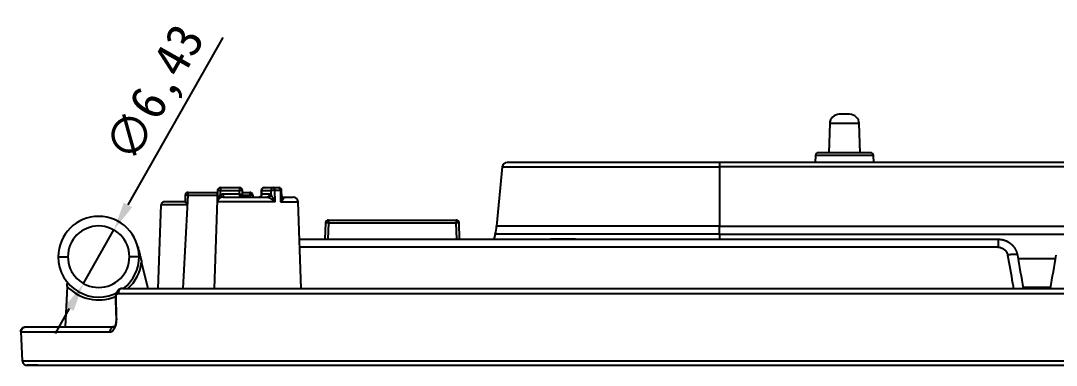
# Model space of a CAD drawing. Header units: millimetres. Extents: x -1286 to 291, y 5350 to 5880.
# Drawn here: x -324.8 to -216.6, y 5491.5 to 5527.5 of the extents above; entities that cross this region are included whole.
import ezdxf

# ---------------------------------------------------------------- set-up
doc = ezdxf.new("R2010")
doc.units = ezdxf.units.MM
doc.layers.add('dim', color=82, linetype='Continuous', lineweight=9)
doc.layers.add('粗实线层', color=7, linetype='Continuous', lineweight=35)
doc.dimstyles.new('ISO-25', dxfattribs={"dimscale": 1.5, "dimtxt": 2.5, "dimasz": 2.5, "dimexe": 1.25, "dimexo": 0.625, "dimtad": 1, "dimtxsty": 'Standard', "dimcen": 2.5, "dimadec": 0, "dimazin": 0, "dimtfac": 1, "dimtmove": 0, "dimatfit": 3, "dimfxl": 0, "dimarcsym": 0})

# ---------------------------------------------------------------- blocks, each defined once
blk = doc.blocks.new('*D41')
at = {"layer": 'Defpoints', "color": 0, "lineweight": 18, "transparency": 16777216}
for p in [(-315.1, 5505.63), (-318.27, 5500.03)]:
    blk.add_point(p, dxfattribs=at)
at = {"layer": 'dim', "color": 0, "lineweight": -2, "transparency": 16777216}
for p, q in [((-303.72, 5525.76), (-313.63, 5508.24)), ((-318.27, 5500.03), (-315.1, 5505.63)), ((-319.75, 5497.42), (-321.22, 5494.81))]:
    blk.add_line(p, q, dxfattribs=at)
at = {"layer": 'dim', "color": 0, "lineweight": 18, "transparency": 16777216}
for points in [[(-314.06, 5508.49), (-313.19, 5508), (-315.1, 5505.63)], [(-320.18, 5497.67), (-319.31, 5497.17), (-318.27, 5500.03)]]:
    blk.add_solid(points, dxfattribs=at)
at = {"layer": 'dim', "color": 0, "lineweight": 18, "transparency": 16777216, "insert": (-310.49, 5519.75), "char_height": 3.75, "attachment_point": 5, "rotation": 60.5182}
blk.add_mtext('∅6,43', dxfattribs=at)

msp = doc.modelspace()

# ---------------------------------------------------------------- linework, layer by layer
at = {"layer": '粗实线层', "lineweight": 25}
for p, q in [((-238.235, 5517.724), (-239.309, 5517.724)), ((-240.313, 5516.754), (-240.42, 5513.704)), ((-237.231, 5516.754), (-240.313, 5516.754)), ((-237.124, 5513.704), (-237.231, 5516.754)), ((-241.802, 5513.418), (-241.841, 5512.679)), ((-235.742, 5513.418), (-241.802, 5513.418)), ((-236.043, 5513.704), (-241.501, 5513.704)), ((-235.703, 5512.679), (-235.742, 5513.418)), ((-251.837, 5512.679), (-274.022, 5512.679)), ((-251.837, 5512.679), (-251.837, 5512.219)), ((-207.617, 5512.679), (-251.837, 5512.679)), ((-274.528, 5512.219), (-275.108, 5506.032)), ((-274.528, 5512.219), (-251.837, 5512.219)), ((-207.617, 5512.219), (-251.837, 5512.219)), ((-251.837, 5512.219), (-251.837, 5506.032)), ((-307.86, 5499.514), (-307.348, 5509.278)), ((-307.348, 5509.278), (-307.333, 5509.564)), ((-307.348, 5509.278), (-304.276, 5509.278)), ((-307.333, 5509.564), (-307.346, 5509.564)), ((-307.346, 5509.325), (-307.346, 5509.564)), ((-307.333, 5509.564), (-304.266, 5509.564)), ((-304.259, 5509.775), (-304.617, 5499.514)), ((-304.287, 5508.576), (-304.27, 5509.061)), ((-304.27, 5509.061), (-304.245, 5509.775)), ((-304.27, 5509.061), (-304.162, 5509.057)), ((-304.259, 5509.775), (-304.245, 5509.775)), ((-304.245, 5509.775), (-303.945, 5509.765)), ((-303.961, 5509.316), (-303.945, 5509.765)), ((-303.957, 5510.066), (-303.945, 5510.066)), ((-303.945, 5510.066), (-303.945, 5509.765)), ((-303.945, 5510.066), (-301.961, 5510.066)), ((-303.945, 5509.765), (-301.961, 5509.765)), ((-303.684, 5509.363), (-303.684, 5509.061)), ((-303.684, 5509.061), (-299.066, 5509.061)), ((-301.961, 5510.066), (-301.961, 5509.765)), ((-301.961, 5509.362), (-301.961, 5509.765)), ((-301.659, 5509.765), (-301.961, 5509.765)), ((-301.659, 5509.061), (-301.659, 5509.765)), ((-301.659, 5509.564), (-300.893, 5509.564)), ((-301.659, 5509.278), (-300.893, 5509.278)), ((-300.893, 5509.564), (-300.893, 5509.278)), ((-300.893, 5509.278), (-300.882, 5509.061)), ((-300.592, 5509.278), (-300.581, 5509.061)), ((-299.707, 5509.765), (-299.666, 5509.765)), ((-299.707, 5509.765), (-299.707, 5509.284)), ((-299.707, 5509.284), (-299.707, 5509.278)), ((-299.666, 5509.765), (-299.666, 5509.362)), ((-299.666, 5509.765), (-298.674, 5509.765)), ((-298.805, 5509.363), (-299.666, 5509.362)), ((-299.405, 5510.066), (-298.413, 5510.066)), ((-298.413, 5510.066), (-297.873, 5510.066)), ((-298.284, 5509.775), (-297.702, 5509.775)), ((-298.263, 5508.576), (-298.284, 5509.775)), ((-297.702, 5509.775), (-297.681, 5508.576)), ((-297.481, 5509.061), (-296.356, 5509.061)), ((-310.47, 5499.514), (-310.165, 5508.268)), ((-307.401, 5508.268), (-310.165, 5508.268)), ((-307.66, 5508.559), (-309.863, 5508.559)), ((-298.263, 5508.576), (-304.287, 5508.576)), ((-297.681, 5508.576), (-295.853, 5508.576)), ((-295.537, 5499.514), (-295.853, 5508.576)), ((-292.982, 5506.378), (-293.042, 5504.659)), ((-292.681, 5506.378), (-292.741, 5504.659)), ((-292.681, 5506.669), (-292.681, 5506.378)), ((-292.681, 5506.669), (-279.333, 5506.669)), ((-292.681, 5506.378), (-279.333, 5506.378)), ((-279.333, 5506.669), (-279.333, 5506.378)), ((-279.273, 5504.659), (-279.333, 5506.378)), ((-278.972, 5504.659), (-279.032, 5506.378)), ((-251.837, 5506.032), (-275.108, 5506.032)), ((-251.837, 5506.032), (-207.617, 5506.032)), ((-251.837, 5505.201), (-251.837, 5506.032)), ((-275.257, 5505.201), (-275.403, 5504.659)), ((-251.837, 5505.201), (-275.257, 5505.201)), ((-251.837, 5505.201), (-251.837, 5504.659)), ((-251.837, 5505.201), (-207.617, 5505.201)), ((-295.716, 5504.659), (-222.684, 5504.659)), ((-222.731, 5503.829), (-295.687, 5503.829)), ((-266.859, 5504.659), (-267.165, 5504.659)), ((-320.908, 5502.83), (-319.903, 5502.83)), ((-312.466, 5502.83), (-313.471, 5502.83)), ((-220.643, 5502.649), (-216.701, 5502.649)), ((-311.51, 5499.514), (-312.199, 5502.276)), ((-319.974, 5499.724), (-320.195, 5495.494)), ((-314.187, 5499.514), (-125.964, 5499.514)), ((-220.111, 5499.634), (-217.233, 5499.634)), ((-314.627, 5498.985), (-125.477, 5498.985)), ((-324.823, 5494.965), (-315.517, 5494.965)), ((-324.823, 5494.965), (-324.662, 5491.95)), ((-324.282, 5495.494), (-315.071, 5495.494)), ((-324.662, 5491.95), (-123.264, 5491.95)), ((-323.05, 5491.474), (-324.162, 5491.474)), ((-324.162, 5491.474), (-123.763, 5491.474))]:
    msp.add_line(p, q, dxfattribs=at)
for centre, radius, start, end in [((-239.309, 5516.719), 1.005, 90, 177.99983), ((-238.235, 5516.719), 1.005, 2.00017, 90), ((-241.501, 5513.403), 0.301, 90, 176.99933), ((-236.043, 5513.403), 0.301, 3.00067, 90), ((-274.022, 5512.171), 0.508, 90, 174.64024), ((-307.346, 5509.262), 0.301, 90.00001, 178.99986), ((-303.957, 5509.765), 0.301, 90.0008, 178.00003), ((-301.961, 5509.765), 0.301, 0, 90), ((-300.893, 5509.262), 0.301, 3, 90), ((-299.405, 5509.765), 0.301, 90, 180), ((-297.873, 5509.765), 0.301, 1.00317, 90), ((-296.356, 5508.559), 0.502, 2, 90), ((-309.863, 5508.257), 0.301, 90, 178), ((-316.687, 5502.83), 4.221, 0, 180), ((-316.687, 5502.83), 3.216, 0, 180), ((-292.681, 5506.368), 0.301, 89.99999, 178), ((-279.333, 5506.368), 0.301, 2.00008, 90), ((-280.111, 5506.502), 5.025, 345.00001, 354.64025), ((-316.687, 5502.83), 4.221, 180, 299.48626), ((-316.687, 5502.83), 3.216, 180, 0), ((-316.687, 5502.83), 4.221, 308.21063, 0), ((-316.687, 5502.83), 4.523, 312.40529, 352.96053), ((-316.687, 5502.83), 4.523, 223.38461, 291.89586)]:
    msp.add_arc(centre, radius, start, end, dxfattribs=at)
for centre, major_axis, ratio, start_param, end_param in [((-307.346, 5509.262), (0.301, -0.005), 0.0174497, 1.5711009, 3.1415927), ((-303.945, 5509.765), (0, 0.301), 0.9967624, 0.000014, 1.5358903), ((-304.354, 5509.064), (0.217, -0.209), 0.4826097, 0.1593768, 1.0763478), ((-303.961, 5509.316), (0.098, -0.285), 0.0000047, 4.7124394, 6.2044322), ((-300.893, 5509.262), (-0.301, -0.016), 0.0522644, 3.1415927, 4.7096499), ((-299.405, 5509.765), (0, 0.301), 0.8660254, 0, 1.5707963), ((-299.066, 5509.363), (0, -0.301), 0.8660254, 0, 1.5707963), ((-298.413, 5509.765), (0, 0.301), 0.8660254, 0, 1.5707963), ((-298.413, 5509.765), (-0.301, -0.005), 0.0303219, 4.2689663, 5.7593209), ((-298.413, 5509.765), (0, 0.301), 0.4287493, 4.7472898, 6.2831853), ((-297.873, 5509.765), (0, 0.301), 0.568013, 4.7472889, 6.2831853), ((-297.873, 5509.765), (-0.301, -0.005), 0.0303219, 3.1416243, 4.1080829), ((-297.343, 5509.316), (0.171, 0.248), 0.8187175, 2.8716269, 3.5789399), ((-297.481, 5509.363), (0, 0.301), 0.8660254, 2.8294468, 2.8748264), ((-297.481, 5509.363), (0, 0.301), 0.8660254, 3.0497269, 3.1415927), ((-292.681, 5506.368), (-0.301, 0.011), 0.0348783, 4.713607, 6.2831853), ((-279.333, 5506.368), (-0.301, -0.011), 0.0348783, 3.1415927, 4.711171), ((-314.187, 5499.011), (0, 0.502), 0.8781675, 0, 1.6231562), ((-314.43, 5498.535), (-0.502, -0.016), 0.0523101, 6.2705544, 6.7764952), ((-314.364, 5496.42), (-0.502, -0.016), 0.0523103, 6.2706484, 6.7758445), ((-315.071, 5494.991), (0, 0.502), 0.8886866, 0, 1.6231602)]:
    msp.add_ellipse(centre, major_axis=major_axis, ratio=ratio, start_param=start_param, end_param=end_param, dxfattribs=at)
for points, degree in [([(-307.647, 5509.267), (-307.651, 5509.031), (-307.655, 5508.794), (-307.659, 5508.558)], 3), ([(-304.162, 5509.057), (-304.169, 5509.042), (-304.185, 5509.009), (-304.207, 5508.953), (-304.228, 5508.892), (-304.248, 5508.824), (-304.265, 5508.749), (-304.279, 5508.667), (-304.285, 5508.607), (-304.287, 5508.576)], 3), ([(-303.961, 5509.316), (-303.973, 5509.307), (-303.999, 5509.286), (-304.04, 5509.245), (-304.082, 5509.193), (-304.123, 5509.13), (-304.149, 5509.083), (-304.162, 5509.057)], 3), ([(-303.863, 5509.032), (-303.879, 5509.027), (-303.912, 5509.014), (-303.965, 5508.989), (-304.019, 5508.958), (-304.073, 5508.919), (-304.107, 5508.89), (-304.123, 5508.874)], 3), ([(-303.684, 5509.363), (-303.719, 5509.363), (-303.787, 5509.358), (-303.879, 5509.342), (-303.934, 5509.326), (-303.961, 5509.316)], 3), ([(-303.684, 5509.061), (-303.707, 5509.061), (-303.751, 5509.058), (-303.81, 5509.048), (-303.846, 5509.038), (-303.863, 5509.032)], 3), ([(-301.961, 5509.362), (-302.535, 5509.362), (-303.11, 5509.363), (-303.684, 5509.363)], 3), ([(-299.723, 5509.181), (-299.768, 5509.15), (-299.817, 5509.084)], 2), ([(-298.96, 5509.087), (-299.04, 5509.059)], 1), ([(-298.667, 5509.316), (-298.668, 5509.391), (-298.671, 5509.54), (-298.673, 5509.69), (-298.674, 5509.765)], 3), ([(-297.562, 5509.169), (-297.573, 5509.771)], 1), ([(-297.56, 5509.057), (-297.573, 5509.771)], 1), ([(-297.561, 5509.115), (-297.562, 5509.167)], 1), ([(-297.481, 5509.061), (-297.472, 5509.061), (-297.456, 5509.058), (-297.433, 5509.048), (-297.419, 5509.038), (-297.412, 5509.032)], 3), ([(-304.123, 5508.874), (-304.133, 5508.865), (-304.153, 5508.845), (-304.182, 5508.81), (-304.21, 5508.772), (-304.236, 5508.73), (-304.258, 5508.684), (-304.276, 5508.633), (-304.284, 5508.595), (-304.287, 5508.576)], 3), ([(-222.731, 5503.829), (-222.608, 5503.829), (-222.378, 5503.787), (-222.064, 5503.61), (-221.833, 5503.335), (-221.751, 5503.118), (-221.73, 5502.998)], 3), ([(-220.704, 5502.998), (-220.5, 5501.841), (-220.295, 5500.68), (-220.09, 5499.514)], 3), ([(-217.254, 5499.514), (-217.049, 5500.68), (-216.844, 5501.841), (-216.64, 5502.998)], 3), ([(-314.932, 5498.519), (-314.866, 5496.404)], 1), ([(-314.872, 5498.509), (-314.873, 5498.53), (-314.872, 5498.573), (-314.868, 5498.637), (-314.858, 5498.701), (-314.841, 5498.766), (-314.817, 5498.831), (-314.783, 5498.892), (-314.739, 5498.943), (-314.686, 5498.977), (-314.648, 5498.985), (-314.627, 5498.985)], 3), ([(-314.806, 5496.393), (-314.813, 5496.628), (-314.828, 5497.099), (-314.85, 5497.804), (-314.865, 5498.274), (-314.872, 5498.509)], 3), ([(-315.517, 5494.965), (-315.472, 5494.965), (-315.385, 5494.98), (-315.271, 5495.038), (-315.172, 5495.121), (-315.087, 5495.222), (-315.017, 5495.335), (-314.959, 5495.454), (-314.912, 5495.578), (-314.873, 5495.713), (-314.841, 5495.86), (-314.818, 5496.021), (-314.805, 5496.197), (-314.804, 5496.326), (-314.806, 5496.393)], 3)]:
    msp.add_open_spline(points, degree=degree, dxfattribs=at)
for points, knots in [([(-301.961, 5509.362), (-301.962, 5509.341), (-301.962, 5509.319), (-301.964, 5509.278), (-301.964, 5509.259), (-301.966, 5509.222), (-301.966, 5509.206), (-301.967, 5509.183), (-301.968, 5509.172), (-301.968, 5509.163), (-301.968, 5509.156), (-301.968, 5509.153), (-301.969, 5509.138), (-301.97, 5509.126), (-301.971, 5509.105), (-301.972, 5509.095), (-301.974, 5509.079), (-301.975, 5509.072), (-301.977, 5509.063), (-301.978, 5509.061), (-301.979, 5509.061)], [0, 0, 0, 0, 0.125, 0.125, 0.25, 0.25, 0.375, 0.375, 0.4375, 0.46875, 0.46875, 0.5, 0.5, 0.625, 0.625, 0.75, 0.75, 0.875, 0.875, 1, 1, 1, 1]), ([(-301.696, 5509.062), (-301.696, 5509.064), (-301.698, 5509.07), (-301.7, 5509.081), (-301.704, 5509.096), (-301.708, 5509.11), (-301.712, 5509.124), (-301.717, 5509.138), (-301.722, 5509.152), (-301.728, 5509.166), (-301.734, 5509.179), (-301.741, 5509.193), (-301.748, 5509.206), (-301.755, 5509.219), (-301.763, 5509.232), (-301.772, 5509.244), (-301.781, 5509.257), (-301.79, 5509.269), (-301.801, 5509.28), (-301.811, 5509.291), (-301.822, 5509.301), (-301.832, 5509.31), (-301.844, 5509.318), (-301.855, 5509.326), (-301.866, 5509.333), (-301.878, 5509.34), (-301.89, 5509.346), (-301.902, 5509.35), (-301.914, 5509.354), (-301.926, 5509.358), (-301.937, 5509.36), (-301.949, 5509.362), (-301.957, 5509.362), (-301.961, 5509.362)], [0, 0, 0, 0, 0.0122777, 0.0465534, 0.0811147, 0.1159487, 0.151042, 0.1863804, 0.2219474, 0.257722, 0.2936792, 0.32979, 0.3660209, 0.4023344, 0.4386894, 0.4750661, 0.5114918, 0.5481499, 0.5839602, 0.6189306, 0.6530578, 0.6863291, 0.7187253, 0.750244, 0.7809054, 0.810736, 0.8397681, 0.868042, 0.8956063, 0.9225189, 0.9488469, 0.9746616, 1, 1, 1, 1]), ([(-299.666, 5509.362), (-299.666, 5509.323), (-299.672, 5509.284), (-299.696, 5509.211), (-299.715, 5509.177), (-299.762, 5509.121), (-299.79, 5509.099), (-299.852, 5509.069), (-299.885, 5509.061), (-299.918, 5509.061)], [0, 0, 0, 0, 0.25, 0.25, 0.5, 0.5, 0.75, 0.75, 1, 1, 1, 1]), ([(-299.666, 5509.362), (-299.667, 5509.362), (-299.669, 5509.362), (-299.672, 5509.362), (-299.674, 5509.361), (-299.676, 5509.36), (-299.679, 5509.359), (-299.681, 5509.357), (-299.683, 5509.355), (-299.685, 5509.354), (-299.687, 5509.351), (-299.689, 5509.349), (-299.69, 5509.346), (-299.692, 5509.343), (-299.694, 5509.34), (-299.695, 5509.338), (-299.695, 5509.336), (-299.696, 5509.334), (-299.697, 5509.333), (-299.698, 5509.331), (-299.699, 5509.329), (-299.7, 5509.327), (-299.701, 5509.324), (-299.702, 5509.321), (-299.704, 5509.317), (-299.705, 5509.312), (-299.706, 5509.304), (-299.707, 5509.292), (-299.707, 5509.279), (-299.706, 5509.27), (-299.706, 5509.264), (-299.706, 5509.259), (-299.705, 5509.254), (-299.705, 5509.248), (-299.704, 5509.243), (-299.703, 5509.237), (-299.702, 5509.232), (-299.702, 5509.226), (-299.701, 5509.22), (-299.7, 5509.214), (-299.699, 5509.208), (-299.698, 5509.202), (-299.697, 5509.198), (-299.696, 5509.195), (-299.696, 5509.195)], [0, 0, 0, 0, 0.0178904, 0.035817, 0.0537971, 0.0718483, 0.089989, 0.1082366, 0.1266067, 0.1451144, 0.163775, 0.1826035, 0.2016149, 0.2208244, 0.2402468, 0.2598962, 0.2667807, 0.2759101, 0.2873431, 0.3011278, 0.3173137, 0.3359556, 0.3571168, 0.3808703, 0.4073009, 0.4365051, 0.4685895, 0.5708305, 0.6408366, 0.6756425, 0.6994762, 0.7234786, 0.7476452, 0.771971, 0.7964499, 0.8210756, 0.845841, 0.8707384, 0.8957607, 0.9209043, 0.9461664, 0.9715436, 0.9970321, 1, 1, 1, 1]), ([(-298.957, 5509.032), (-298.959, 5509.033), (-298.963, 5509.036), (-298.97, 5509.039), (-298.977, 5509.042), (-298.984, 5509.045), (-298.991, 5509.048), (-298.998, 5509.05), (-299.005, 5509.053), (-299.013, 5509.054), (-299.02, 5509.056), (-299.027, 5509.058), (-299.035, 5509.059), (-299.043, 5509.06), (-299.05, 5509.061), (-299.058, 5509.061), (-299.063, 5509.061), (-299.066, 5509.061)], [0, 0, 0, 0, 0.0633612, 0.1271955, 0.1915029, 0.2562834, 0.3215367, 0.3872626, 0.4534609, 0.5201312, 0.5872731, 0.6548861, 0.7229698, 0.7915237, 0.8605471, 0.9300394, 1, 1, 1, 1]), ([(-298.263, 5508.576), (-298.267, 5508.58), (-298.276, 5508.586), (-298.289, 5508.597), (-298.303, 5508.607), (-298.316, 5508.617), (-298.329, 5508.627), (-298.342, 5508.637), (-298.355, 5508.646), (-298.367, 5508.656), (-298.38, 5508.665), (-298.393, 5508.674), (-298.405, 5508.684), (-298.418, 5508.693), (-298.43, 5508.701), (-298.442, 5508.71), (-298.454, 5508.719), (-298.466, 5508.727), (-298.478, 5508.735), (-298.489, 5508.743), (-298.501, 5508.751), (-298.512, 5508.759), (-298.524, 5508.767), (-298.535, 5508.774), (-298.546, 5508.781), (-298.557, 5508.789), (-298.567, 5508.796), (-298.578, 5508.803), (-298.588, 5508.809), (-298.598, 5508.816), (-298.608, 5508.822), (-298.618, 5508.829), (-298.632, 5508.837), (-298.649, 5508.848), (-298.671, 5508.862), (-298.692, 5508.876), (-298.714, 5508.89), (-298.736, 5508.904), (-298.759, 5508.919), (-298.781, 5508.933), (-298.803, 5508.946), (-298.823, 5508.958), (-298.842, 5508.969), (-298.859, 5508.979), (-298.875, 5508.988), (-298.89, 5508.996), (-298.904, 5509.004), (-298.917, 5509.011), (-298.928, 5509.017), (-298.939, 5509.023), (-298.948, 5509.028), (-298.954, 5509.031), (-298.957, 5509.032)], [0, 0, 0, 0, 0.0203202, 0.0404031, 0.0602481, 0.0798548, 0.0992227, 0.1183513, 0.1372403, 0.1558895, 0.1742984, 0.1924669, 0.2103947, 0.2280818, 0.2455279, 0.2627329, 0.2796969, 0.2964198, 0.3129016, 0.3291424, 0.3451421, 0.360901, 0.3764192, 0.3916968, 0.406734, 0.421531, 0.436088, 0.4504054, 0.4644834, 0.4783222, 0.4919223, 0.505284, 0.5184076, 0.5469905, 0.5760882, 0.6057135, 0.6358783, 0.666594, 0.6978711, 0.7297193, 0.7621481, 0.7899426, 0.8164365, 0.8416478, 0.865596, 0.8883027, 0.9097913, 0.9300879, 0.9492217, 0.9672256, 0.9841373, 1, 1, 1, 1]), ([(-298.667, 5509.316), (-298.669, 5509.318), (-298.674, 5509.321), (-298.681, 5509.326), (-298.688, 5509.33), (-298.696, 5509.334), (-298.703, 5509.338), (-298.71, 5509.341), (-298.718, 5509.345), (-298.726, 5509.348), (-298.733, 5509.351), (-298.741, 5509.353), (-298.749, 5509.355), (-298.757, 5509.357), (-298.765, 5509.359), (-298.772, 5509.36), (-298.781, 5509.361), (-298.789, 5509.362), (-298.797, 5509.362), (-298.802, 5509.363), (-298.805, 5509.363)], [0, 0, 0, 0, 0.0532973, 0.1068622, 0.1606949, 0.2147952, 0.2691631, 0.3237978, 0.3786987, 0.4338648, 0.4892951, 0.5449882, 0.6009427, 0.6571581, 0.7136359, 0.7703775, 0.8273841, 0.8846565, 0.9421951, 1, 1, 1, 1]), ([(-298.263, 5508.576), (-298.266, 5508.582), (-298.271, 5508.594), (-298.278, 5508.611), (-298.286, 5508.629), (-298.294, 5508.646), (-298.302, 5508.663), (-298.309, 5508.679), (-298.317, 5508.696), (-298.325, 5508.712), (-298.332, 5508.728), (-298.34, 5508.743), (-298.347, 5508.759), (-298.354, 5508.774), (-298.362, 5508.789), (-298.369, 5508.803), (-298.376, 5508.818), (-298.383, 5508.832), (-298.391, 5508.846), (-298.398, 5508.859), (-298.404, 5508.872), (-298.411, 5508.885), (-298.418, 5508.898), (-298.425, 5508.911), (-298.431, 5508.923), (-298.438, 5508.935), (-298.444, 5508.947), (-298.451, 5508.958), (-298.457, 5508.969), (-298.463, 5508.98), (-298.469, 5508.991), (-298.474, 5509.001), (-298.481, 5509.012), (-298.487, 5509.023), (-298.495, 5509.036), (-298.503, 5509.05), (-298.512, 5509.064), (-298.522, 5509.079), (-298.532, 5509.096), (-298.543, 5509.113), (-298.554, 5509.131), (-298.566, 5509.149), (-298.579, 5509.169), (-298.592, 5509.19), (-298.604, 5509.21), (-298.615, 5509.229), (-298.625, 5509.245), (-298.634, 5509.26), (-298.641, 5509.273), (-298.648, 5509.284), (-298.653, 5509.294), (-298.658, 5509.302), (-298.661, 5509.308), (-298.664, 5509.313), (-298.666, 5509.315), (-298.667, 5509.316)], [0, 0, 0, 0, 0.0223138, 0.044344, 0.0660903, 0.0875523, 0.1087298, 0.1296223, 0.1502273, 0.1705422, 0.1905643, 0.2102915, 0.229722, 0.2488545, 0.2676877, 0.286221, 0.3044539, 0.3223859, 0.3400165, 0.3573452, 0.3743717, 0.3910962, 0.4075188, 0.4236394, 0.4394584, 0.4549762, 0.4701935, 0.485111, 0.4997293, 0.51406, 0.5281436, 0.5408812, 0.5550448, 0.5706304, 0.5876316, 0.6060393, 0.6258424, 0.6470258, 0.6695715, 0.6934595, 0.7186647, 0.7451584, 0.7729109, 0.8052891, 0.8350942, 0.8623713, 0.8871673, 0.9095243, 0.9294772, 0.9470583, 0.9622957, 0.975204, 0.9857886, 0.9940518, 1, 1, 1, 1]), ([(-297.566, 5509.206), (-297.564, 5509.197), (-297.561, 5509.168), (-297.559, 5509.112), (-297.564, 5509.033), (-297.578, 5508.94), (-297.601, 5508.832), (-297.635, 5508.708), (-297.664, 5508.621), (-297.681, 5508.576)], [0, 0, 0, 0, 0.0478392, 0.1640592, 0.2941197, 0.4418273, 0.6096814, 0.7973044, 1, 1, 1, 1]), ([(-297.412, 5509.032), (-297.411, 5509.031), (-297.409, 5509.029), (-297.405, 5509.026), (-297.403, 5509.023), (-297.4, 5509.02), (-297.397, 5509.016), (-297.395, 5509.013), (-297.393, 5509.009), (-297.391, 5509.005), (-297.389, 5509.001), (-297.387, 5508.997), (-297.386, 5508.993), (-297.385, 5508.989), (-297.384, 5508.985), (-297.383, 5508.98), (-297.382, 5508.975), (-297.382, 5508.971), (-297.382, 5508.966), (-297.382, 5508.961), (-297.382, 5508.956), (-297.383, 5508.951), (-297.383, 5508.946), (-297.384, 5508.94), (-297.385, 5508.935), (-297.387, 5508.929), (-297.388, 5508.924), (-297.39, 5508.918), (-297.392, 5508.912), (-297.394, 5508.906), (-297.397, 5508.9), (-297.399, 5508.894), (-297.402, 5508.889), (-297.405, 5508.883), (-297.408, 5508.878), (-297.411, 5508.872), (-297.415, 5508.866), (-297.42, 5508.859), (-297.424, 5508.852), (-297.43, 5508.844), (-297.436, 5508.836), (-297.443, 5508.827), (-297.45, 5508.817), (-297.458, 5508.807), (-297.467, 5508.796), (-297.476, 5508.785), (-297.486, 5508.773), (-297.497, 5508.76), (-297.509, 5508.747), (-297.522, 5508.732), (-297.535, 5508.718), (-297.55, 5508.702), (-297.565, 5508.686), (-297.582, 5508.669), (-297.599, 5508.652), (-297.618, 5508.634), (-297.638, 5508.615), (-297.659, 5508.596), (-297.674, 5508.583), (-297.681, 5508.576)], [0, 0, 0, 0, 0.0102761, 0.0206066, 0.0309953, 0.0414461, 0.0519626, 0.0625486, 0.0732076, 0.0839434, 0.0947595, 0.1056594, 0.1166465, 0.1277244, 0.1388963, 0.1501655, 0.1615354, 0.173009, 0.1845894, 0.1962798, 0.208083, 0.220002, 0.2320397, 0.2441987, 0.2564818, 0.2688917, 0.2814308, 0.2941016, 0.3069066, 0.3198482, 0.3329285, 0.3461499, 0.3595144, 0.3700886, 0.3817638, 0.3945441, 0.4084332, 0.4234347, 0.4395519, 0.4567881, 0.4751462, 0.4946294, 0.5152405, 0.5369823, 0.5598575, 0.5838686, 0.6090179, 0.6353075, 0.6627391, 0.6913145, 0.7210346, 0.7519003, 0.7839121, 0.8170697, 0.8513724, 0.8868191, 0.9234078, 0.9611359, 1, 1, 1, 1]), ([(-307.658, 5508.559), (-307.657, 5508.559), (-307.653, 5508.557), (-307.645, 5508.553), (-307.643, 5508.552), (-307.636, 5508.548), (-307.632, 5508.546), (-307.62, 5508.54), (-307.61, 5508.535), (-307.594, 5508.527), (-307.588, 5508.524), (-307.576, 5508.519), (-307.57, 5508.516), (-307.55, 5508.509), (-307.535, 5508.504), (-307.512, 5508.498), (-307.504, 5508.496), (-307.487, 5508.493), (-307.47, 5508.49), (-307.452, 5508.489), (-307.434, 5508.488), (-307.425, 5508.488), (-307.407, 5508.489), (-307.398, 5508.489), (-307.389, 5508.49)], [0, 0, 0, 0, 0.1339764, 0.1339764, 0.2009646, 0.2009646, 0.2679528, 0.2679528, 0.4019293, 0.4019293, 0.4689175, 0.4689175, 0.5359057, 0.5359057, 0.6698821, 0.6698821, 0.7368703, 0.7368703, 0.8038585, 0.8708467, 0.8708467, 0.937835, 0.937835, 1, 1, 1, 1]), ([(-312.591, 5503.851), (-312.559, 5503.722), (-312.527, 5503.592), (-312.462, 5503.332), (-312.429, 5503.201), (-312.364, 5502.939), (-312.331, 5502.807), (-312.282, 5502.609), (-312.265, 5502.543), (-312.232, 5502.41), (-312.215, 5502.343), (-312.199, 5502.276)], [0, 0, 0, 0, 0.25, 0.25, 0.5, 0.5, 0.75, 0.75, 0.875, 0.875, 1, 1, 1, 1]), ([(-267.165, 5504.659), (-267.731, 5504.659), (-268.283, 5504.659), (-268.973, 5504.659), (-269.189, 5504.659), (-269.414, 5504.659), (-269.451, 5504.659), (-269.487, 5504.659)], [0, 0, 0, 0, 0.6272295, 0.6272295, 0.9408443, 0.9408443, 1, 1, 1, 1]), ([(-222.684, 5504.659), (-222.676, 5504.659), (-222.66, 5504.659), (-222.637, 5504.659), (-222.613, 5504.658), (-222.589, 5504.657), (-222.565, 5504.656), (-222.54, 5504.654), (-222.516, 5504.652), (-222.491, 5504.65), (-222.466, 5504.647), (-222.44, 5504.644), (-222.415, 5504.641), (-222.389, 5504.638), (-222.363, 5504.634), (-222.338, 5504.629), (-222.311, 5504.624), (-222.285, 5504.619), (-222.259, 5504.614), (-222.232, 5504.608), (-222.205, 5504.601), (-222.178, 5504.595), (-222.151, 5504.587), (-222.124, 5504.58), (-222.097, 5504.572), (-222.07, 5504.563), (-222.042, 5504.554), (-222.015, 5504.545), (-221.987, 5504.535), (-221.96, 5504.524), (-221.932, 5504.513), (-221.904, 5504.502), (-221.876, 5504.49), (-221.848, 5504.478), (-221.821, 5504.465), (-221.793, 5504.451), (-221.765, 5504.437), (-221.737, 5504.422), (-221.709, 5504.407), (-221.682, 5504.392), (-221.654, 5504.375), (-221.626, 5504.359), (-221.599, 5504.341), (-221.571, 5504.323), (-221.544, 5504.305), (-221.517, 5504.286), (-221.49, 5504.266), (-221.463, 5504.246), (-221.436, 5504.225), (-221.409, 5504.204), (-221.383, 5504.182), (-221.357, 5504.159), (-221.331, 5504.136), (-221.305, 5504.112), (-221.279, 5504.087), (-221.254, 5504.062), (-221.229, 5504.037), (-221.205, 5504.01), (-221.18, 5503.984), (-221.156, 5503.956), (-221.133, 5503.928), (-221.109, 5503.899), (-221.087, 5503.87), (-221.064, 5503.84), (-221.042, 5503.809), (-221.021, 5503.778), (-221, 5503.747), (-220.979, 5503.714), (-220.959, 5503.681), (-220.939, 5503.648), (-220.92, 5503.614), (-220.902, 5503.579), (-220.884, 5503.544), (-220.866, 5503.508), (-220.85, 5503.472), (-220.834, 5503.435), (-220.818, 5503.398), (-220.803, 5503.36), (-220.789, 5503.322), (-220.776, 5503.283), (-220.763, 5503.244), (-220.752, 5503.204), (-220.74, 5503.164), (-220.73, 5503.123), (-220.721, 5503.082), (-220.712, 5503.04), (-220.707, 5503.012), (-220.704, 5502.998)], [0, 0, 0, 0, 0.0082992, 0.0166805, 0.0251442, 0.03369, 0.0423182, 0.0510287, 0.0598214, 0.0686965, 0.0776539, 0.0866937, 0.0958158, 0.1050203, 0.1143071, 0.1236764, 0.1331281, 0.1426622, 0.1522787, 0.1619777, 0.1717591, 0.181623, 0.1915693, 0.2015982, 0.2117095, 0.2219033, 0.2321797, 0.2425385, 0.2529799, 0.2635038, 0.2741103, 0.2847993, 0.2955709, 0.306425, 0.3173617, 0.328381, 0.3394829, 0.3506674, 0.3619345, 0.3732842, 0.3847165, 0.3962314, 0.407829, 0.4195092, 0.431272, 0.4431175, 0.4550457, 0.4670565, 0.4791499, 0.491326, 0.5035849, 0.5159263, 0.5283505, 0.5408574, 0.5534469, 0.5661192, 0.5788741, 0.5917118, 0.6046322, 0.6176352, 0.6307211, 0.6438896, 0.6571409, 0.6704749, 0.6838916, 0.6973911, 0.7109733, 0.7246383, 0.7383861, 0.7522165, 0.7661298, 0.7801258, 0.7942046, 0.8083662, 0.8226105, 0.8369376, 0.8513475, 0.8658402, 0.8804156, 0.8950739, 0.9098149, 0.9246388, 0.9395454, 0.9545348, 0.9696071, 0.9847621, 1, 1, 1, 1]), ([(-221.73, 5502.998), (-221.555, 5502.021), (-221.348, 5500.86), (-221.14, 5499.694), (-221.108, 5499.514)], [0, 0, 0, 0, 0.8455319, 1, 1, 1, 1]), ([(-320.02, 5500.24), (-320.02, 5500.24), (-320.017, 5500.236), (-320.011, 5500.228), (-320.003, 5500.217), (-319.995, 5500.205), (-319.988, 5500.193), (-319.981, 5500.182), (-319.975, 5500.171), (-319.97, 5500.159), (-319.966, 5500.148), (-319.962, 5500.136), (-319.959, 5500.124), (-319.957, 5500.113), (-319.955, 5500.101), (-319.955, 5500.089), (-319.955, 5500.081), (-319.955, 5500.077)], [0, 0, 0, 0, 0.0006976, 0.0756776, 0.149867, 0.2233226, 0.2961022, 0.3682645, 0.4398693, 0.510977, 0.5816489, 0.6519466, 0.7219321, 0.7916679, 0.8612162, 0.9306395, 1, 1, 1, 1]), ([(-319.974, 5499.724), (-319.97, 5499.788), (-319.967, 5499.853), (-319.961, 5499.959), (-319.959, 5500.004), (-319.956, 5500.054), (-319.956, 5500.066), (-319.955, 5500.077)], [0, 0, 0, 0, 0.5031204, 0.5031204, 0.8795338, 0.8795338, 1, 1, 1, 1]), ([(-314.192, 5499.513), (-314.295, 5499.51), (-314.488, 5499.465), (-314.685, 5499.296), (-314.81, 5499.099), (-314.883, 5498.918), (-314.927, 5498.715), (-314.934, 5498.58), (-314.932, 5498.512)], [0, 0, 0, 0, 0.2246255, 0.4677759, 0.5972066, 0.7307164, 0.8659595, 1, 1, 1, 1]), ([(-314.866, 5496.416), (-314.864, 5496.342), (-314.864, 5496.202), (-314.885, 5495.954), (-314.939, 5495.711), (-314.98, 5495.605), (-314.976, 5495.56), (-314.972, 5495.55)], [0, 0, 0, 0, 0.156547, 0.3086259, 0.6020241, 0.8951315, 1, 1, 1, 1]), ([(-324.813, 5494.968), (-324.816, 5494.967), (-324.818, 5494.967), (-324.825, 5494.965), (-324.828, 5494.965), (-324.83, 5494.964), (-324.828, 5494.964), (-324.823, 5494.965)], [0, 0, 0, 0, 0.1841701, 0.1841701, 0.592085, 0.592085, 1, 1, 1, 1]), ([(-324.823, 5494.965), (-324.823, 5494.968), (-324.824, 5494.975), (-324.824, 5494.986), (-324.824, 5494.997), (-324.823, 5495.008), (-324.823, 5495.019), (-324.822, 5495.029), (-324.821, 5495.04), (-324.82, 5495.051), (-324.818, 5495.062), (-324.816, 5495.073), (-324.814, 5495.084), (-324.812, 5495.095), (-324.809, 5495.105), (-324.807, 5495.116), (-324.803, 5495.127), (-324.8, 5495.137), (-324.796, 5495.148), (-324.789, 5495.168), (-324.777, 5495.196), (-324.757, 5495.233), (-324.734, 5495.268), (-324.708, 5495.302), (-324.687, 5495.325), (-324.672, 5495.34), (-324.665, 5495.347), (-324.658, 5495.353), (-324.65, 5495.36), (-324.642, 5495.367), (-324.634, 5495.373), (-324.625, 5495.38), (-324.616, 5495.387), (-324.607, 5495.393), (-324.597, 5495.4), (-324.587, 5495.406), (-324.577, 5495.413), (-324.566, 5495.419), (-324.555, 5495.425), (-324.544, 5495.431), (-324.532, 5495.437), (-324.52, 5495.443), (-324.507, 5495.448), (-324.494, 5495.453), (-324.481, 5495.458), (-324.468, 5495.463), (-324.454, 5495.468), (-324.44, 5495.472), (-324.425, 5495.476), (-324.41, 5495.479), (-324.395, 5495.483), (-324.379, 5495.485), (-324.364, 5495.488), (-324.347, 5495.49), (-324.331, 5495.492), (-324.315, 5495.493), (-324.298, 5495.493), (-324.287, 5495.494), (-324.281, 5495.494)], [0, 0, 0, 0, 0.0124011, 0.0248524, 0.0373534, 0.0499028, 0.0624986, 0.0751378, 0.0878164, 0.1005292, 0.1132699, 0.1260368, 0.138837, 0.151677, 0.1645605, 0.1774885, 0.1904595, 0.2034692, 0.2165104, 0.2295786, 0.2770297, 0.3253268, 0.3744554, 0.4244773, 0.4753232, 0.4865106, 0.4979692, 0.5097195, 0.5217617, 0.5340967, 0.5467257, 0.5596501, 0.572871, 0.5863899, 0.6002078, 0.6143258, 0.6287448, 0.6434656, 0.6584895, 0.6738171, 0.6894493, 0.7053863, 0.7216281, 0.7381742, 0.7550229, 0.7721721, 0.7896185, 0.8073587, 0.825388, 0.8437013, 0.8622924, 0.8811561, 0.9002905, 0.9196943, 0.9393669, 0.9593083, 0.9795189, 1, 1, 1, 1]), ([(-324.535, 5495.429), (-324.568, 5495.419), (-324.623, 5495.39), (-324.696, 5495.315), (-324.757, 5495.22), (-324.794, 5495.115), (-324.808, 5495.033), (-324.811, 5494.996), (-324.812, 5494.983)], [0, 0, 0, 0, 0.2291614, 0.40774, 0.6043573, 0.8218577, 0.9370833, 1, 1, 1, 1]), ([(-324.334, 5495.482), (-324.331, 5495.483), (-324.329, 5495.484), (-324.311, 5495.491), (-324.296, 5495.494), (-324.281, 5495.494)], [0, 0, 0, 0, 0.1439292, 0.1439292, 1, 1, 1, 1]), ([(-324.662, 5491.95), (-324.661, 5491.946), (-324.661, 5491.939), (-324.66, 5491.928), (-324.659, 5491.917), (-324.657, 5491.905), (-324.656, 5491.894), (-324.654, 5491.882), (-324.651, 5491.871), (-324.649, 5491.859), (-324.646, 5491.847), (-324.642, 5491.835), (-324.639, 5491.823), (-324.635, 5491.811), (-324.63, 5491.799), (-324.625, 5491.787), (-324.62, 5491.775), (-324.615, 5491.762), (-324.609, 5491.75), (-324.603, 5491.738), (-324.596, 5491.726), (-324.589, 5491.714), (-324.581, 5491.702), (-324.573, 5491.69), (-324.565, 5491.678), (-324.556, 5491.667), (-324.547, 5491.655), (-324.537, 5491.644), (-324.527, 5491.633), (-324.516, 5491.622), (-324.505, 5491.611), (-324.494, 5491.6), (-324.482, 5491.59), (-324.47, 5491.58), (-324.457, 5491.57), (-324.444, 5491.561), (-324.43, 5491.552), (-324.416, 5491.543), (-324.402, 5491.535), (-324.387, 5491.527), (-324.371, 5491.52), (-324.356, 5491.513), (-324.34, 5491.506), (-324.323, 5491.5), (-324.306, 5491.495), (-324.289, 5491.49), (-324.272, 5491.486), (-324.254, 5491.482), (-324.236, 5491.479), (-324.218, 5491.477), (-324.199, 5491.475), (-324.181, 5491.474), (-324.168, 5491.474), (-324.162, 5491.474)], [0, 0, 0, 0, 0.0143089, 0.0288287, 0.0435596, 0.0585015, 0.0736547, 0.0890191, 0.1045949, 0.1203822, 0.1363809, 0.1525913, 0.1690133, 0.1856471, 0.2024926, 0.21955, 0.2368193, 0.2543005, 0.2719938, 0.2898991, 0.3080166, 0.3263462, 0.344888, 0.3636421, 0.3826085, 0.4017873, 0.4211784, 0.440782, 0.460598, 0.4806266, 0.5008676, 0.5213213, 0.5419875, 0.5628664, 0.5839579, 0.6052621, 0.6267791, 0.6485088, 0.6704512, 0.6926065, 0.7149746, 0.7375555, 0.7603493, 0.783356, 0.8065757, 0.8300082, 0.8536537, 0.8775122, 0.9015837, 0.9258682, 0.9503658, 0.9750764, 1, 1, 1, 1])]:
    msp.add_open_spline(points, degree=3, knots=knots, dxfattribs=at)
msp.add_rational_spline([(-298.667, 5509.316), (-298.68, 5509.241), (-298.717, 5509.174), (-298.77, 5509.123), (-298.822, 5509.072), (-298.887, 5509.038), (-298.957, 5509.032)], [1.01322663316, 1.04511096631, 1.13464096155, 1.28181661887, 1.13464821897, 1.04511979612, 1.01323135035], degree=3, knots=[0, 0, 0, 0, 0.5000123, 0.5000123, 0.5000123, 1, 1, 1, 1], dxfattribs=at)
for points, weights in [([(-222.684, 5504.659), (-222.708, 5504.659), (-222.727, 5504.325), (-222.731, 5503.829)], [1.09858153068, 0.945872145739, 0.970580549569, 1.17270674217]), ([(-220.704, 5502.998), (-220.722, 5503.101), (-221.148, 5503.101), (-221.73, 5502.998)], [1.1727590827, 0.942413639105, 0.942413639099, 1.17275908269]), ([(-324.662, 5491.95), (-324.674, 5491.949), (-324.668, 5491.949), (-324.648, 5491.951)], [1.00638188105, 1.02247175229, 1.06898572041, 1.14592378542])]:
    msp.add_rational_spline(points, weights, degree=3, dxfattribs=at)

# ---------------------------------------------------------------- dimensions: what is measured, and where the dimension line sits
at = {"layer": 'dim', "lineweight": 18}
dim = msp.add_diameter_dim_2p(p1=(-318.27, 5500.03), p2=(-315.104, 5505.63), dimstyle='ISO-25', override={"dimasz": 2, "dimexe": 0.49975, "dimexo": 0.49975, "dimgap": 0.49975}, dxfattribs=at)
dim.commit()
dim.dimension.update_dxf_attribs({"geometry": '*D41', "text_midpoint": (-310.494, 5519.752)})

doc.saveas('drawing.dxf')
